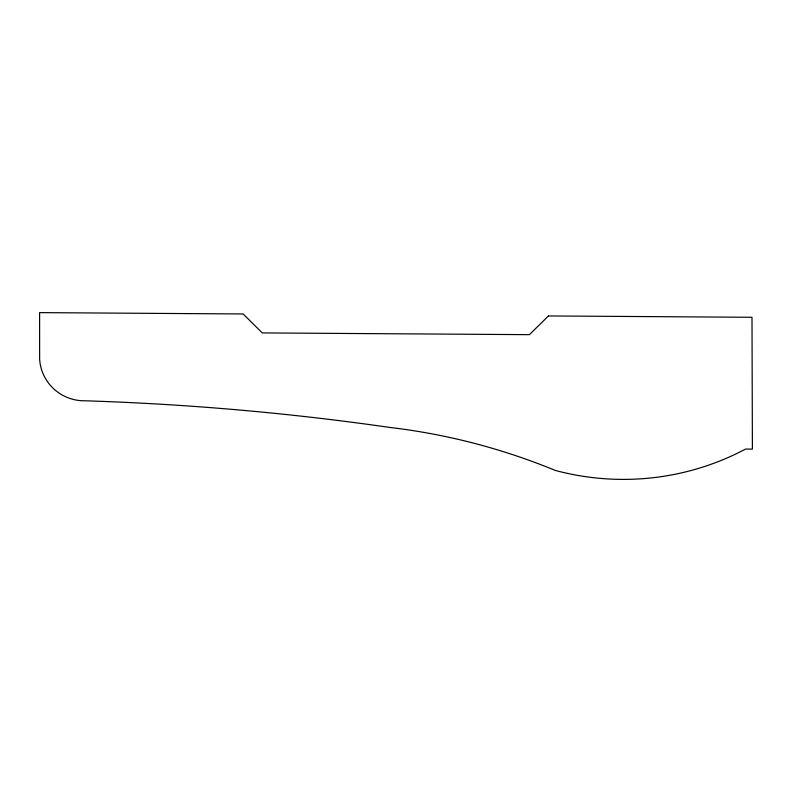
<?xml version="1.0" encoding="UTF-8"?>
<svg xmlns="http://www.w3.org/2000/svg" width="792" height="792" viewBox="0 0 792 792"><rect width="100%" height="100%" fill="white"/><g stroke="black" fill="none" stroke-linecap="round" stroke-linejoin="round"><path stroke-width="1.19" d="M548.45 315.949L529.422 334.66L262.281 332.917L243.144 313.959L39.6 312.622L39.63 359.113A44.401 43.689 18.3 0 0 85.041 400.792A2711.927 2668.218 18.3 0 1 389.783 427.433A616.998 607.058 18.3 0 1 555.291 470.428A259.677 255.489 18.3 0 0 745.529 449.074L752.4 449.123L751.994 317.285L548.45 315.949"/></g></svg>
